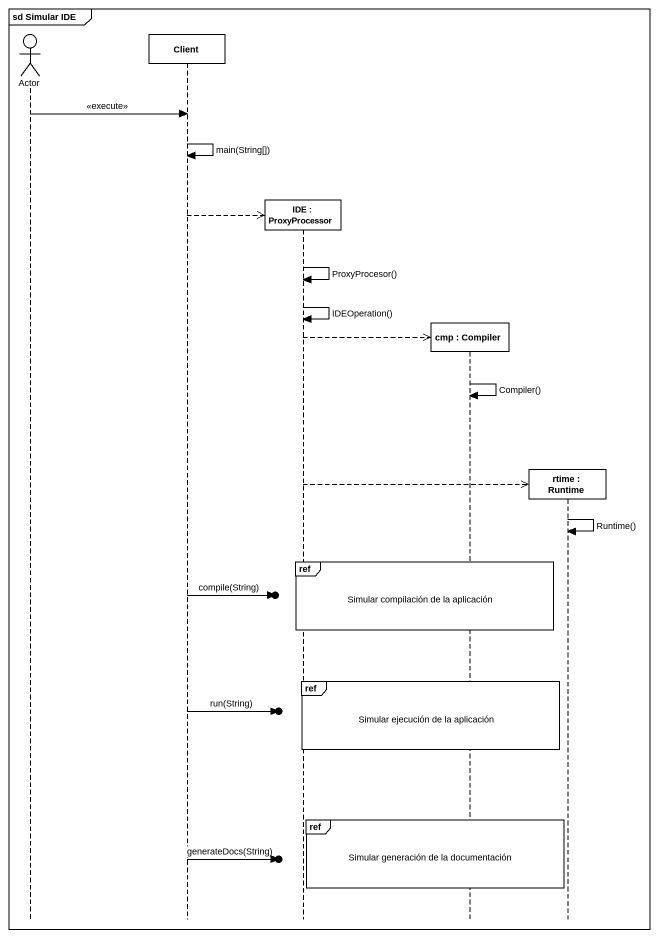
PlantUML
@startuml
mainframe sd Simular IDE
hide footbox
actor "Actor" as Actor_
participant Client
participant "IDE : ProxyProcessor" as IDE
participant "cmp : Compiler" as cmp
participant "rtime : Runtime" as rtime

Actor_ -> Client : <<execute>>
Client -> Client : main(String[])
Client -->> IDE **
IDE -> IDE : ProxyProcesor()
IDE -> IDE : IDEOperation()
IDE -->> cmp **
cmp -> cmp : Compiler()
IDE -->> rtime **
rtime -> rtime : Runtime()
ref over IDE, cmp : Simular compilación de la aplicación
Client ->o] : compile(String)
ref over IDE, cmp : Simular ejecución de la aplicación
Client ->o] : run(String)
ref over cmp : Simular generación de la documentación
Client ->o] : generateDocs(String)
@enduml
